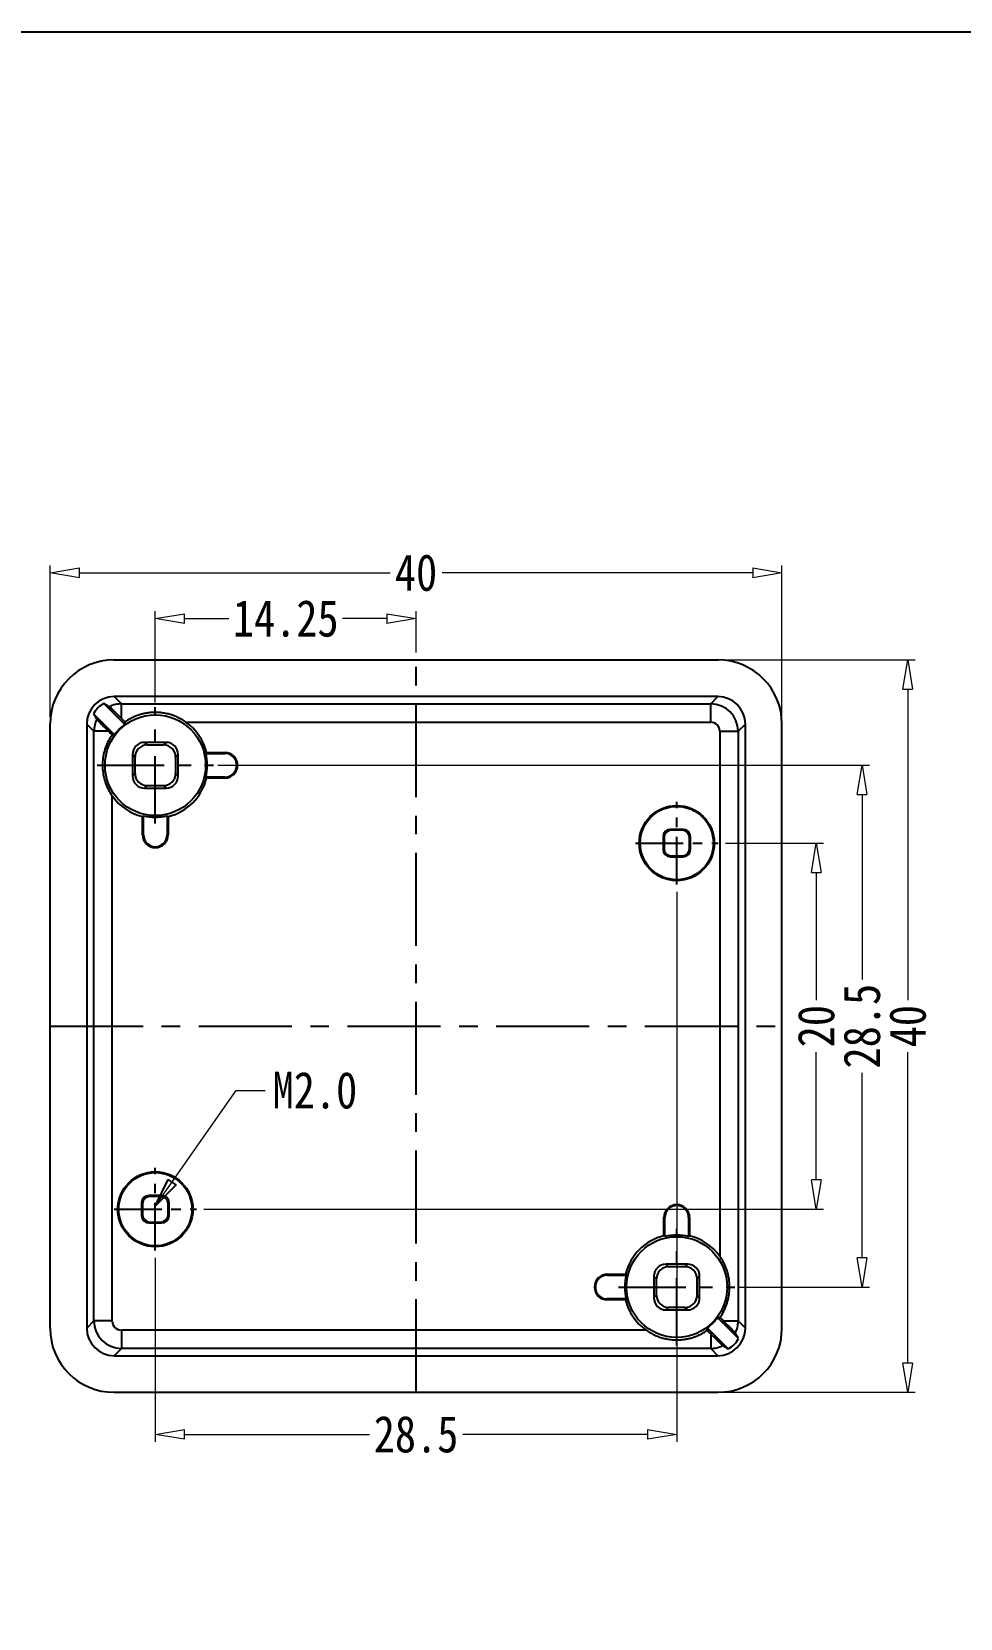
# Model space of a CAD drawing. Header units: millimetres. Extents: x 1786 to 3123, y -2632 to -1928.
# Drawn here: x 3010.9 to 3061.6, y -2435 to -2348.3 of the extents above; entities that cross this region are included whole.
import ezdxf

# ---------------------------------------------------------------- set-up
doc = ezdxf.new("R2010")
doc.units = ezdxf.units.MM
doc.linetypes.add('CENTER', pattern=[50.8, 31.75, -6.35, 6.35, -6.35])
doc.layers.add('dim', color=3, linetype='Continuous', lineweight=9)
doc.styles.add('FFS', font='SIMFANG.TTF', dxfattribs={"width": 0.85})
doc.dimstyles.new('YanXiu', dxfattribs={"dimtxt": 2.5, "dimasz": 2.2, "dimexe": 1, "dimexo": 0.6, "dimgap": 0.66, "dimtad": 0, "dimzin": 9, "dimdsep": 46, "dimtxsty": 'FFS', "dimblk": 'CLOSEDBLANK', "dimcen": 0, "dimclrd": 256, "dimclre": 131, "dimclrt": 42, "dimazin": 0, "dimtfac": 1, "dimtofl": 0, "dimtmove": 0, "dimatfit": 3, "dimldrblk": 'CLOSEDBLANK', "dimfxl": 1, "dimlwd": 5, "dimlwe": 5, "dimarcsym": 0})

# ---------------------------------------------------------------- blocks, each defined once
blk = doc.blocks.new('_ClosedBlank')
at = {"color": 0, "linetype": 'ByBlock', "lineweight": -2}
for p, q in [((-1, 0.167), (0, 0)), ((-1, 0.167), (-1, -0.167)), ((0, 0), (-1, -0.167))]:
    blk.add_line(p, q, dxfattribs=at)
blk = doc.blocks.new('*D239')
at = {"layer": 'Defpoints', "color": 0}
for p in [(2845.308, -2392.614, 0), (2850.675, -2392.614), (2816.808, -2412.614, 0)]:
    blk.add_point(p, dxfattribs=at)
at = {"layer": 'dim', "color": 131, "lineweight": 5}
for p, q in [((2845.708, -2392.614), (2851.075, -2392.614)), ((2817.208, -2412.614), (2851.075, -2412.614))]:
    blk.add_line(p, q, dxfattribs=at)
at = {"layer": 'dim', "lineweight": 5}
for p, q in [((2850.675, -2394.214), (2850.675, -2401.199)), ((2850.675, -2411.014), (2850.675, -2404.029))]:
    blk.add_line(p, q, dxfattribs=at)
at = {"layer": 'dim', "lineweight": 5, "xscale": 1.6, "yscale": 1.6, "zscale": 1.6}
for p, rotation in [((2850.675, -2392.614), 90), ((2850.675, -2412.614), 270)]:
    blk.add_blockref('_ClosedBlank', p, dxfattribs=dict(at, rotation=rotation))
at = {"layer": 'dim', "color": 42, "insert": (2850.675, -2402.614), "char_height": 2, "attachment_point": 5, "rotation": 90, "style": 'FFS'}
blk.add_mtext('20', dxfattribs=at)
blk = doc.blocks.new('*D240')
at = {"layer": 'Defpoints', "color": 0}
for p in [(2817.575, -2388.364, 0), (2853.175, -2388.364), (2846.075, -2416.864, 0)]:
    blk.add_point(p, dxfattribs=at)
at = {"layer": 'dim', "color": 131, "lineweight": 5}
for p, q in [((2817.975, -2388.364), (2853.575, -2388.364)), ((2846.475, -2416.864), (2853.575, -2416.864))]:
    blk.add_line(p, q, dxfattribs=at)
at = {"layer": 'dim', "lineweight": 5}
for p, q in [((2853.175, -2389.964), (2853.175, -2400.064)), ((2853.175, -2415.264), (2853.175, -2405.164))]:
    blk.add_line(p, q, dxfattribs=at)
at = {"layer": 'dim', "lineweight": 5, "xscale": 1.6, "yscale": 1.6, "zscale": 1.6}
for p, rotation in [((2853.175, -2388.364), 90), ((2853.175, -2416.864), 270)]:
    blk.add_blockref('_ClosedBlank', p, dxfattribs=dict(at, rotation=rotation))
at = {"layer": 'dim', "color": 42, "insert": (2853.175, -2402.614), "char_height": 2, "attachment_point": 5, "rotation": 90, "style": 'FFS'}
blk.add_mtext('28.5', dxfattribs=at)
blk = doc.blocks.new('*D241')
at = {"layer": 'Defpoints', "color": 0}
for p in [(2845.304, -2382.614), (2855.675, -2382.614), (2845.304, -2422.614)]:
    blk.add_point(p, dxfattribs=at)
at = {"layer": 'dim', "color": 131, "lineweight": 5}
for p, q in [((2845.703, -2382.614), (2856.075, -2382.614)), ((2845.703, -2422.614), (2856.075, -2422.614))]:
    blk.add_line(p, q, dxfattribs=at)
at = {"layer": 'dim', "lineweight": 5}
for p, q in [((2855.675, -2384.214), (2855.675, -2401.194)), ((2855.675, -2421.014), (2855.675, -2404.034))]:
    blk.add_line(p, q, dxfattribs=at)
at = {"layer": 'dim', "lineweight": 5, "xscale": 1.6, "yscale": 1.6, "zscale": 1.6}
for p, rotation in [((2855.675, -2382.614), 90), ((2855.675, -2422.614), 270)]:
    blk.add_blockref('_ClosedBlank', p, dxfattribs=dict(at, rotation=rotation))
at = {"layer": 'dim', "color": 42, "insert": (2855.675, -2402.614), "char_height": 2, "attachment_point": 5, "rotation": 90, "style": 'FFS'}
blk.add_mtext('40', dxfattribs=at)
blk = doc.blocks.new('*D242')
at = {"layer": 'Defpoints', "color": 0}
for p in [(2828.8, -2380.352), (2828.8, -2382.614, 0), (2814.55, -2385.339, 0)]:
    blk.add_point(p, dxfattribs=at)
at = {"layer": 'dim', "color": 131, "lineweight": 5}
for p, q in [((2814.55, -2384.939), (2814.55, -2379.952)), ((2828.8, -2382.214), (2828.8, -2379.952))]:
    blk.add_line(p, q, dxfattribs=at)
at = {"layer": 'dim', "lineweight": 5}
for p, q in [((2816.15, -2380.352), (2818.565, -2380.352)), ((2827.2, -2380.352), (2824.786, -2380.352))]:
    blk.add_line(p, q, dxfattribs=at)
at = {"layer": 'dim', "lineweight": 5, "xscale": 1.6, "yscale": 1.6, "zscale": 1.6, "rotation": 180}
blk.add_blockref('_ClosedBlank', (2814.55, -2380.352), dxfattribs=at)
at = {"layer": 'dim', "lineweight": 5, "xscale": 1.6, "yscale": 1.6, "zscale": 1.6}
blk.add_blockref('_ClosedBlank', (2828.8, -2380.352), dxfattribs=at)
at = {"layer": 'dim', "color": 42, "insert": (2821.675, -2380.352), "char_height": 2, "attachment_point": 5, "style": 'FFS'}
blk.add_mtext('14.25', dxfattribs=at)
blk = doc.blocks.new('*D243')
at = {"layer": 'Defpoints', "color": 0}
for p in [(2848.8, -2377.852), (2808.8, -2386.111, 0), (2848.8, -2386.111, 0)]:
    blk.add_point(p, dxfattribs=at)
at = {"layer": 'dim', "color": 131, "lineweight": 5}
for p, q in [((2808.8, -2385.711), (2808.8, -2377.452)), ((2848.8, -2385.711), (2848.8, -2377.452))]:
    blk.add_line(p, q, dxfattribs=at)
at = {"layer": 'dim', "lineweight": 5}
for p, q in [((2810.4, -2377.852), (2827.38, -2377.852)), ((2847.2, -2377.852), (2830.22, -2377.852))]:
    blk.add_line(p, q, dxfattribs=at)
at = {"layer": 'dim', "lineweight": 5, "xscale": 1.6, "yscale": 1.6, "zscale": 1.6, "rotation": 180}
blk.add_blockref('_ClosedBlank', (2808.8, -2377.852), dxfattribs=at)
at = {"layer": 'dim', "lineweight": 5, "xscale": 1.6, "yscale": 1.6, "zscale": 1.6}
blk.add_blockref('_ClosedBlank', (2848.8, -2377.852), dxfattribs=at)
at = {"layer": 'dim', "color": 42, "insert": (2828.8, -2377.852), "char_height": 2, "attachment_point": 5, "style": 'FFS'}
blk.add_mtext('40', dxfattribs=at)
blk = doc.blocks.new('*D244')
at = {"layer": 'Defpoints', "color": 0}
for p in [(2843.05, -2394.871, 0), (2814.55, -2414.871, 0), (2843.05, -2424.912)]:
    blk.add_point(p, dxfattribs=at)
at = {"layer": 'dim', "color": 131, "lineweight": 5}
for p, q in [((2843.05, -2395.271), (2843.05, -2425.312)), ((2814.55, -2415.271), (2814.55, -2425.312))]:
    blk.add_line(p, q, dxfattribs=at)
at = {"layer": 'dim', "lineweight": 5}
for p, q in [((2816.15, -2424.912), (2826.25, -2424.912)), ((2841.45, -2424.912), (2831.35, -2424.912))]:
    blk.add_line(p, q, dxfattribs=at)
at = {"layer": 'dim', "lineweight": 5, "xscale": 1.6, "yscale": 1.6, "zscale": 1.6, "rotation": 180}
blk.add_blockref('_ClosedBlank', (2814.55, -2424.912), dxfattribs=at)
at = {"layer": 'dim', "lineweight": 5, "xscale": 1.6, "yscale": 1.6, "zscale": 1.6}
blk.add_blockref('_ClosedBlank', (2843.05, -2424.912), dxfattribs=at)
at = {"layer": 'dim', "color": 42, "insert": (2828.8, -2424.912), "char_height": 2, "attachment_point": 5, "style": 'FFS'}
blk.add_mtext('28.5', dxfattribs=at)
blk = doc.blocks.new('*u246')
at = {"color": 7, "linetype": 'Continuous'}
for p, q in [((-6.254, 107.71, 0), (26.753, 107.71, 0)), ((-5.67, 104.189, 0), (-6.818, 105.337, 0)), ((26.749, 105.708, 0), (-6.25, 105.708, 0)), ((-5.855, 105.313, 0), (-6.25, 105.708, 0)), ((-5.855, 105.313, 0), (26.354, 105.313, 0)), ((-5.855, 104.521, 0), (-5.855, 105.313, 0)), ((26.354, 105.313, 0), (26.749, 105.708, 0)), ((26.354, 104.314, 0), (26.354, 105.313, 0)), ((-9.75, 71.207, 0), (-9.75, 104.214, 0)), ((-7.748, 104.21, 0), (-7.748, 71.211, 0)), ((-7.353, 103.815, 0), (-7.748, 104.21, 0)), ((-7.377, 104.778, 0), (-6.229, 103.63, 0)), ((-2.325, 104.314, 0), (26.354, 104.314, 0)), ((27.853, 103.815, 0), (28.248, 104.21, 0)), ((28.248, 71.211, 0), (28.248, 104.21, 0)), ((30.25, 71.207, 0), (30.25, 104.214, 0)), ((-7.353, 71.606, 0), (-7.353, 103.815, 0)), ((-6.561, 103.815, 0), (-7.353, 103.815, 0)), ((-3.415, 103.21, 0), (-4.586, 103.21, 0)), ((-4.586, 103.21, 0), (-4.446, 103.071, 0)), ((-3.415, 103.21, 0), (-3.554, 103.071, 0)), ((26.854, 103.815, 0), (27.853, 103.815, 0)), ((26.854, 103.815, 0), (26.854, 75.136, 0)), ((27.853, 103.815, 0), (27.853, 71.606, 0)), ((-5.25, 102.546, 0), (-5.25, 101.375, 0)), ((-5.25, 102.546, 0), (-5.111, 102.406, 0)), ((-5.111, 102.406, 0), (-5.111, 101.514, 0)), ((-4.446, 103.071, 0), (-3.554, 103.071, 0)), ((-2.75, 102.546, 0), (-2.89, 102.406, 0)), ((-2.89, 102.406, 0), (-2.89, 101.514, 0)), ((-2.75, 101.375, 0), (-2.75, 102.546, 0)), ((-1.238, 102.61, 0), (-0.203, 102.61, 0)), ((-1.197, 102.663, 0), (-0.203, 102.663, 0)), ((-0.203, 102.61, 0), (-0.203, 102.663, 0)), ((-5.25, 101.375, 0), (-5.111, 101.514, 0)), ((-2.75, 101.375, 0), (-2.89, 101.514, 0)), ((-4.586, 100.71, 0), (-4.446, 100.85, 0)), ((-4.586, 100.71, 0), (-3.415, 100.71, 0)), ((-4.446, 100.85, 0), (-3.554, 100.85, 0)), ((-3.415, 100.71, 0), (-3.554, 100.85, 0)), ((-0.203, 101.31, 0), (-1.238, 101.31, 0)), ((-0.203, 101.258, 0), (-1.197, 101.258, 0)), ((-0.203, 101.31, 0), (-0.203, 101.258, 0)), ((-6.354, 71.606, 0), (-6.354, 100.285, 0)), ((-4.703, 98.163, 0), (-4.703, 99.157, 0)), ((-4.65, 98.163, 0), (-4.65, 99.198, 0)), ((-3.35, 99.198, 0), (-3.35, 98.163, 0)), ((-3.298, 99.157, 0), (-3.298, 98.163, 0)), ((-4.703, 98.163, 0), (-4.65, 98.163, 0)), ((-3.298, 98.163, 0), (-3.35, 98.163, 0)), ((23.75, 98.062, 0), (23.802, 98.009, 0)), ((23.75, 98.062, 0), (23.75, 97.359, 0)), ((23.802, 98.009, 0), (23.802, 97.411, 0)), ((24.148, 98.46, 0), (24.201, 98.408, 0)), ((24.851, 98.46, 0), (24.148, 98.46, 0)), ((24.799, 98.408, 0), (24.201, 98.408, 0)), ((24.851, 98.46, 0), (24.799, 98.408, 0)), ((25.25, 98.062, 0), (25.197, 98.009, 0)), ((25.197, 97.411, 0), (25.197, 98.009, 0)), ((25.25, 97.359, 0), (25.25, 98.062, 0)), ((23.75, 97.359, 0), (23.802, 97.411, 0)), ((25.25, 97.359, 0), (25.197, 97.411, 0)), ((24.148, 96.96, 0), (24.201, 97.013, 0)), ((24.148, 96.96, 0), (24.851, 96.96, 0)), ((24.201, 97.013, 0), (24.799, 97.013, 0)), ((24.851, 96.96, 0), (24.799, 97.013, 0)), ((-4.75, 78.062, 0), (-4.75, 77.359, 0)), ((-4.75, 78.062, 0), (-4.698, 78.009, 0)), ((-4.698, 78.009, 0), (-4.698, 77.411, 0)), ((-3.649, 78.46, 0), (-4.352, 78.46, 0)), ((-4.352, 78.46, 0), (-4.299, 78.408, 0)), ((-3.701, 78.408, 0), (-4.299, 78.408, 0)), ((-3.649, 78.46, 0), (-3.701, 78.408, 0)), ((-3.25, 78.062, 0), (-3.303, 78.009, 0)), ((-3.303, 77.411, 0), (-3.303, 78.009, 0)), ((-3.25, 77.359, 0), (-3.25, 78.062, 0)), ((-4.75, 77.359, 0), (-4.698, 77.411, 0)), ((-3.25, 77.359, 0), (-3.303, 77.411, 0)), ((23.85, 77.258, 0), (23.797, 77.258, 0)), ((23.797, 76.263, 0), (23.797, 77.258, 0)), ((23.85, 76.222, 0), (23.85, 77.258, 0)), ((25.15, 77.258, 0), (25.202, 77.258, 0)), ((25.15, 77.258, 0), (25.15, 76.222, 0)), ((25.202, 77.258, 0), (25.202, 76.263, 0)), ((-4.352, 76.96, 0), (-4.299, 77.013, 0)), ((-4.352, 76.96, 0), (-3.649, 76.96, 0)), ((-4.299, 77.013, 0), (-3.701, 77.013, 0)), ((-3.649, 76.96, 0), (-3.701, 77.013, 0)), ((23.914, 74.71, 0), (24.054, 74.571, 0)), ((25.085, 74.71, 0), (23.914, 74.71, 0)), ((24.946, 74.571, 0), (24.054, 74.571, 0)), ((25.085, 74.71, 0), (24.946, 74.571, 0)), ((20.702, 74.11, 0), (20.702, 74.163, 0)), ((20.702, 74.163, 0), (21.697, 74.163, 0)), ((20.702, 74.11, 0), (21.738, 74.11, 0)), ((23.25, 74.046, 0), (23.389, 73.906, 0)), ((23.25, 74.046, 0), (23.25, 72.875, 0)), ((23.389, 73.014, 0), (23.389, 73.906, 0)), ((25.75, 74.046, 0), (25.61, 73.906, 0)), ((25.61, 73.014, 0), (25.61, 73.906, 0)), ((25.75, 72.875, 0), (25.75, 74.046, 0)), ((20.702, 72.81, 0), (20.702, 72.758, 0)), ((21.738, 72.81, 0), (20.702, 72.81, 0)), ((23.25, 72.875, 0), (23.389, 73.014, 0)), ((25.75, 72.875, 0), (25.61, 73.014, 0)), ((21.697, 72.758, 0), (20.702, 72.758, 0)), ((23.914, 72.21, 0), (24.054, 72.35, 0)), ((23.914, 72.21, 0), (25.085, 72.21, 0)), ((24.946, 72.35, 0), (24.054, 72.35, 0)), ((25.085, 72.21, 0), (24.946, 72.35, 0)), ((-7.353, 71.606, 0), (-7.748, 71.211, 0)), ((-6.354, 71.606, 0), (-7.353, 71.606, 0)), ((-5.855, 71.106, 0), (-5.855, 70.107, 0)), ((22.824, 71.106, 0), (-5.855, 71.106, 0)), ((26.17, 71.231, 0), (27.317, 70.084, 0)), ((27.876, 70.643, 0), (26.729, 71.79, 0)), ((27.061, 71.606, 0), (27.853, 71.606, 0)), ((27.853, 71.606, 0), (28.248, 71.211, 0)), ((26.354, 70.899, 0), (26.354, 70.107, 0)), ((-5.855, 70.107, 0), (-6.25, 69.712, 0)), ((-6.25, 69.712, 0), (26.749, 69.712, 0)), ((26.354, 70.107, 0), (-5.855, 70.107, 0)), ((26.354, 70.107, 0), (26.749, 69.712, 0)), ((-6.254, 67.71, 0), (26.753, 67.71, 0))]:
    blk.add_line(p, q, dxfattribs=at)
at = {"color": 1, "linetype": 'CENTER', "ltscale": 0.16}
for p, q in [((10.25, 67.71, 0), (10.25, 107.71, 0)), ((-9.75, 87.71, 0), (30.25, 87.71, 0))]:
    blk.add_line(p, q, dxfattribs=at)
at = {"color": 1, "linetype": 'CENTER', "ltscale": 0.115586}
for p, q in [((-4, 98.782, 0), (-4, 105.139, 0)), ((-7.179, 101.96, 0), (-0.822, 101.96, 0)), ((24.5, 70.282, 0), (24.5, 76.639, 0)), ((21.321, 73.46, 0), (27.678, 73.46, 0))]:
    blk.add_line(p, q, dxfattribs=at)
at = {"color": 1, "linetype": 'CENTER', "ltscale": 0.082095}
for p, q in [((24.5, 95.453, 0), (24.5, 99.968, 0)), ((22.242, 97.71, 0), (26.757, 97.71, 0)), ((-4, 75.453, 0), (-4, 79.968, 0)), ((-6.258, 77.71, 0), (-1.743, 77.71, 0))]:
    blk.add_line(p, q, dxfattribs=at)
at = {"color": 7, "linetype": 'Continuous'}
for centre, radius in [((-4, 101.96, 0), 2.75), ((24.5, 97.71, 0), 2.052), ((24.5, 97.71, 0), 2), ((-4, 77.71, 0), 2.052), ((-4, 77.71, 0), 2), ((24.5, 73.46, 0), 2.75)]:
    blk.add_circle(centre, radius, dxfattribs=at)
for centre, radius, start, end in [((-5.853, 103.813, 0), 1.5, 90.07089, 116.2067), ((26.352, 103.813, 0), 1.501, 0.07677, 89.92371), ((-5.853, 103.813, 0), 1.5, 153.79444, 179.92845), ((-4, 101.96, 0), 2.785, 126.84031, 143.15969), ((-85.053, 24.911, 0), 112.295, 45.00757, 45.14863), ((3.05, 103.566, 0), 8.743, 175.0135, 175.91564), ((-4, 101.96, 0), 2.89, 14.0674, 54.55782), ((26.355, 103.815, 0), 0.499, 359.97921, 90.02079), ((73.048, 183.012, 0), 112.293, 224.85137, 224.99243), ((-5.606, 94.909, 0), 8.743, 94.08436, 94.9865), ((-8.492, 108.354, 0), 9.252, 321.62251, 322.03499), ((-4, 101.96, 0), 2.837, 346.75632, 13.24368), ((-0.203, 101.96, 0), 0.702, 270, 90), ((-0.203, 101.96, 0), 0.65, 270, 90), ((-4, 101.96, 0), 2.89, 284.0674, 345.9326), ((-8.514, 95.549, 0), 9.28, 37.96563, 38.37686), ((-4, 101.96, 0), 2.89, 215.44218, 255.9326), ((-10.412, 106.474, 0), 9.28, 307.96563, 308.37686), ((-4, 101.96, 0), 2.837, 256.75632, 283.24368), ((2.394, 106.452, 0), 9.252, 231.62251, 232.03499), ((-4, 98.163, 0), 0.702, 180, 0), ((-4, 98.163, 0), 0.65, 180, 0), ((24.5, 77.258, 0), 0.702, 0, 180), ((24.5, 77.258, 0), 0.65, 0, 180), ((24.5, 73.46, 0), 2.89, 104.0674, 165.9326), ((18.106, 68.969, 0), 9.252, 51.62251, 52.03499), ((24.5, 73.46, 0), 2.837, 76.75632, 103.24368), ((30.911, 68.947, 0), 9.28, 127.96563, 128.37686), ((24.5, 73.46, 0), 2.89, 35.44218, 75.9326), ((20.702, 73.46, 0), 0.702, 90, 270), ((20.702, 73.46, 0), 0.65, 90, 270), ((24.5, 73.46, 0), 2.837, 166.75632, 193.24368), ((29.013, 79.872, 0), 9.28, 217.96563, 218.37686), ((28.991, 67.066, 0), 9.252, 141.62251, 142.03499), ((24.5, 73.46, 0), 2.89, 194.0674, 234.55782), ((-5.853, 71.608, 0), 1.501, 180.07676, 269.92372), ((-5.855, 71.605, 0), 0.499, 179.9792, 270.0208), ((17.449, 71.854, 0), 8.743, 355.0135, 355.91564), ((105.553, 150.509, 0), 112.295, 225.00757, 225.14863), ((24.5, 73.46, 0), 2.785, 306.84031, 323.15969), ((26.106, 80.511, 0), 8.743, 274.08436, 274.9865), ((-52.548, -7.592, 0), 112.293, 44.85137, 44.99243), ((26.353, 71.607, 0), 1.5, 333.79444, 359.92845), ((26.352, 71.607, 0), 1.5, 270.07089, 296.2067)]:
    blk.add_arc(centre, radius, start, end, dxfattribs=at)
for centre, major_axis, ratio, start_param, end_param in [((-6.247, 104.207, 0), (2.48, -2.48), 0.998099, 2.357146, 3.926039), ((26.746, 104.207, 0), (-2.48, -2.48), 0.998099, 2.357146, 3.926039), ((-6.247, 104.207, 0), (1.063, -1.063), 0.998099, 2.357146, 3.926039), ((-6.072, 104.032, 0), (1.063, -1.063), 0.998099, 2.87493, 3.408255), ((-7.061, 105.021, 0), (-4.925, 2.873), 0.069347, -1.641272, -1.579697), ((26.746, 104.207, 0), (-1.063, -1.063), 0.998099, 2.357146, 3.926039), ((-7.061, 105.021, 0), (-2.873, 4.925), 0.069347, 1.579697, 1.641272), ((-4.586, 102.546, 0), (-0.47, 0.47), 0.999695, -0.785246, 0.785246), ((-3.415, 102.546, 0), (-0.47, -0.47), 0.999695, -3.926839, -2.356347), ((-4.446, 102.406, 0), (-0.47, 0.47), 0.999695, -0.785246, 0.785246), ((-3.554, 102.406, 0), (0.47, 0.47), 0.999695, -0.785246, 0.785246), ((-4.446, 101.514, 0), (-0.47, -0.47), 0.999695, -0.785246, 0.785246), ((-3.554, 101.514, 0), (0.47, -0.47), 0.999695, -0.785246, 0.785246), ((-4.586, 101.375, 0), (-0.47, -0.47), 0.999695, -0.785246, 0.785246), ((-3.415, 101.375, 0), (-0.47, 0.47), 0.999695, -3.926839, -2.356347), ((24.149, 98.061, 0), (-0.282, 0.282), 0.999695, -0.785246, 0.785246), ((24.201, 98.009, 0), (-0.282, 0.282), 0.999695, -0.785246, 0.785246), ((24.799, 98.009, 0), (0.282, 0.282), 0.999695, -0.785246, 0.785246), ((24.851, 98.061, 0), (0.282, 0.282), 0.999695, -0.785246, 0.785246), ((24.149, 97.359, 0), (0.282, 0.282), 0.999695, 2.356347, 3.926839), ((24.201, 97.411, 0), (-0.282, -0.282), 0.999695, -0.785246, 0.785246), ((24.799, 97.411, 0), (0.282, -0.282), 0.999695, -0.785246, 0.785246), ((24.851, 97.359, 0), (-0.282, 0.282), 0.999695, -3.926839, -2.356347), ((-4.351, 78.061, 0), (-0.282, 0.282), 0.999695, -0.785246, 0.785246), ((-4.299, 78.009, 0), (-0.282, 0.282), 0.999695, -0.785246, 0.785246), ((-3.701, 78.009, 0), (0.282, 0.282), 0.999695, -0.785246, 0.785246), ((-3.649, 78.061, 0), (0.282, 0.282), 0.999695, -0.785246, 0.785246), ((-4.351, 77.359, 0), (0.282, 0.282), 0.999695, 2.356347, 3.926839), ((-4.299, 77.411, 0), (-0.282, -0.282), 0.999695, -0.785246, 0.785246), ((-3.701, 77.411, 0), (0.282, -0.282), 0.999695, -0.785246, 0.785246), ((-3.649, 77.359, 0), (-0.282, 0.282), 0.999695, -3.926839, -2.356347), ((23.914, 74.046, 0), (-0.47, 0.47), 0.999695, -0.785246, 0.785246), ((24.054, 73.906, 0), (-0.47, 0.47), 0.999695, -0.785246, 0.785246), ((24.946, 73.906, 0), (0.47, 0.47), 0.999695, -0.785246, 0.785246), ((25.085, 74.046, 0), (-0.47, -0.47), 0.999695, -3.926839, -2.356347), ((23.914, 72.875, 0), (-0.47, -0.47), 0.999695, -0.785246, 0.785246), ((24.054, 73.014, 0), (-0.47, -0.47), 0.999695, -0.785246, 0.785246), ((24.946, 73.014, 0), (0.47, -0.47), 0.999695, -0.785246, 0.785246), ((25.085, 72.875, 0), (-0.47, 0.47), 0.999695, -3.926839, -2.356347), ((-6.247, 71.214, 0), (2.48, 2.48), 0.998099, 2.357146, 3.926039), ((-6.247, 71.214, 0), (1.063, 1.063), 0.998099, 2.357146, 3.926039), ((26.746, 71.214, 0), (-1.063, 1.063), 0.998099, 2.357146, 3.926039), ((26.746, 71.214, 0), (-2.48, 2.48), 0.998099, 2.357146, 3.926039), ((27.56, 70.399, 0), (-4.925, 2.873), 0.069347, 1.50032, 1.561896), ((26.572, 71.388, 0), (-1.063, 1.063), 0.998099, 2.87493, 3.408255), ((27.56, 70.399, 0), (-2.873, 4.925), 0.069347, -1.561896, -1.50032)]:
    blk.add_ellipse(centre, major_axis=major_axis, ratio=ratio, start_param=start_param, end_param=end_param, dxfattribs=at)
for points, start_tangent, end_tangent in [([(-5.855, 104.521, 0), (-5.935, 104.601, 0), (-6.016, 104.681, 0), (-6.094, 104.759, 0), (-6.167, 104.83, 0), (-6.232, 104.893, 0), (-6.292, 104.951, 0), (-6.346, 105.004, 0), (-6.396, 105.052, 0), (-6.441, 105.094, 0), (-6.477, 105.127, 0), (-6.502, 105.149, 0), (-6.515, 105.159, 0)], (-0.708947, 0.705262), (-0.861251, 0.50818)), ([(-7.199, 104.475, 0), (-7.19, 104.464, 0), (-7.171, 104.442, 0), (-7.142, 104.41, 0), (-7.105, 104.37, 0), (-7.062, 104.325, 0), (-7.015, 104.276, 0), (-6.964, 104.224, 0), (-6.909, 104.167, 0), (-6.848, 104.104, 0), (-6.78, 104.036, 0), (-6.709, 103.963, 0), (-6.635, 103.889, 0), (-6.561, 103.815, 0)], (0.50818, -0.861251), (0.705262, -0.708947)), ([(-4, 104.847, 0), (-4.222, 104.839, 0), (-4.441, 104.814, 0), (-4.658, 104.772, 0), (-4.87, 104.714, 0), (-5.077, 104.641, 0), (-5.278, 104.551, 0), (-5.473, 104.446, 0), (-5.659, 104.326, 0)], (-1, 0), (-0.818861, -0.573992)), ([(-2.325, 104.314, 0), (-2.54, 104.453, 0), (-2.766, 104.572, 0), (-3, 104.67, 0), (-3.243, 104.747, 0), (-3.491, 104.802, 0), (-3.744, 104.836, 0), (-4, 104.847, 0)], (-0.814701, 0.579881), (-1, 0)), ([(-6.366, 103.619, 0), (-6.567, 103.286, 0), (-6.722, 102.926, 0), (-6.828, 102.546, 0), (-6.881, 102.151, 0), (-6.88, 101.751, 0), (-6.824, 101.357, 0), (-6.716, 100.976, 0), (-6.558, 100.617, 0), (-6.354, 100.285, 0)], (-0.573992, -0.818861), (0.579881, -0.814701)), ([(26.866, 71.801, 0), (27.067, 72.134, 0), (27.222, 72.495, 0), (27.327, 72.875, 0), (27.38, 73.269, 0), (27.379, 73.669, 0), (27.324, 74.063, 0), (27.216, 74.444, 0), (27.058, 74.804, 0), (26.854, 75.136, 0)], (0.573992, 0.818861), (-0.579881, 0.814701)), ([(22.824, 71.106, 0), (23.039, 70.967, 0), (23.265, 70.848, 0), (23.5, 70.75, 0), (23.742, 70.673, 0), (23.991, 70.618, 0), (24.244, 70.584, 0), (24.5, 70.573, 0)], (0.814701, -0.579881), (1, 0)), ([(24.5, 70.573, 0), (24.721, 70.582, 0), (24.941, 70.607, 0), (25.157, 70.648, 0), (25.37, 70.706, 0), (25.577, 70.78, 0), (25.778, 70.869, 0), (25.972, 70.974, 0), (26.159, 71.094, 0)], (1, 0), (0.818861, 0.573992)), ([(27.699, 70.945, 0), (27.69, 70.957, 0), (27.671, 70.979, 0), (27.642, 71.01, 0), (27.604, 71.05, 0), (27.562, 71.095, 0), (27.515, 71.144, 0), (27.464, 71.197, 0), (27.408, 71.254, 0), (27.347, 71.316, 0), (27.28, 71.384, 0), (27.208, 71.457, 0), (27.134, 71.532, 0), (27.061, 71.606, 0)], (-0.50818, 0.861251), (-0.705262, 0.708947)), ([(26.354, 70.899, 0), (26.435, 70.819, 0), (26.516, 70.739, 0), (26.594, 70.662, 0), (26.666, 70.591, 0), (26.732, 70.527, 0), (26.791, 70.469, 0), (26.846, 70.417, 0), (26.896, 70.369, 0), (26.941, 70.327, 0), (26.977, 70.293, 0), (27.002, 70.271, 0), (27.015, 70.261, 0)], (0.708947, -0.705262), (0.861251, -0.50818))]:
    blk.add_spline(points, degree=3, dxfattribs=dict(at, start_tangent=start_tangent, end_tangent=end_tangent))
at = {"layer": 'Defpoints', "color": 2}
blk.add_lwpolyline([(-101.551, 142.025), (101.551, 142.025), (101.551, 0), (-101.551, 0)], close=True, dxfattribs=at)
at = {"layer": 'dim', "color": 42, "insert": (2.41, 84.199, 0), "char_height": 2, "attachment_point": 4, "style": 'FFS'}
blk.add_mtext('M2.0', dxfattribs=at)
at = {"layer": 'dim'}
for base, p1, p2, picture, middle in [((30.25, 112.472, 0), (-9.75, 104.214, 0), (30.25, 104.214, 0), '*D243', (10.25, 112.472, 0)), ((10.25, 109.972, 0), (-4, 104.985, 0), (10.25, 107.71, 0), '*D242', (3.125, 109.972, 0)), ((24.5, 65.412, 0), (-4, 75.453, 0), (24.5, 95.453, 0), '*D244', (10.25, 65.412, 0))]:
    dim = blk.add_linear_dim(base=base, p1=p1, p2=p2, dimstyle='YanXiu', override={"dimtxt": 2, "dimasz": 1.6, "dimexe": 0.3998, "dimexo": 0.3998, "dimgap": 0.3998}, dxfattribs=at)
    dim.commit()
    dim.dimension.update_dxf_attribs({"geometry": picture, "text_midpoint": middle, "insert": (-2818.55, 2490.324)})
for base, p1, p2, picture, middle in [((37.125, 107.71, 0), (26.753, 67.71, 0), (26.753, 107.71, 0), '*D241', (37.125, 87.71, 0)), ((34.625, 101.96, 0), (27.525, 73.46, 0), (-0.975, 101.96, 0), '*D240', (34.625, 87.71, 0)), ((32.125, 97.71, 0), (-1.743, 77.71, 0), (26.757, 97.71, 0), '*D239', (32.125, 87.71, 0))]:
    dim = blk.add_linear_dim(base=base, p1=p1, p2=p2, angle=90, dimstyle='YanXiu', override={"dimtxt": 2, "dimasz": 1.6, "dimexe": 0.3998, "dimexo": 0.3998, "dimgap": 0.3998}, dxfattribs=at)
    dim.commit()
    dim.dimension.update_dxf_attribs({"geometry": picture, "text_midpoint": middle, "insert": (-2818.55, 2490.324)})
at = {"layer": 'dim', "annotation_type": 0, "has_hookline": 1, "hookline_direction": 0, "text_width": 3.779}
blk.add_leader([(-4, 77.877, 0), (0.411, 84.199, 0), (2.011, 84.199, 0)], dimstyle='YanXiu', override={"dimtxt": 2, "dimasz": 1.6, "dimexe": 0.3998, "dimexo": 0.3998, "dimgap": 0.3998}, dxfattribs=at)

msp = doc.modelspace()

# ---------------------------------------------------------------- block references
msp.add_blockref('*u246', (3021.652, -2490.324, 0))

doc.saveas('drawing.dxf')
